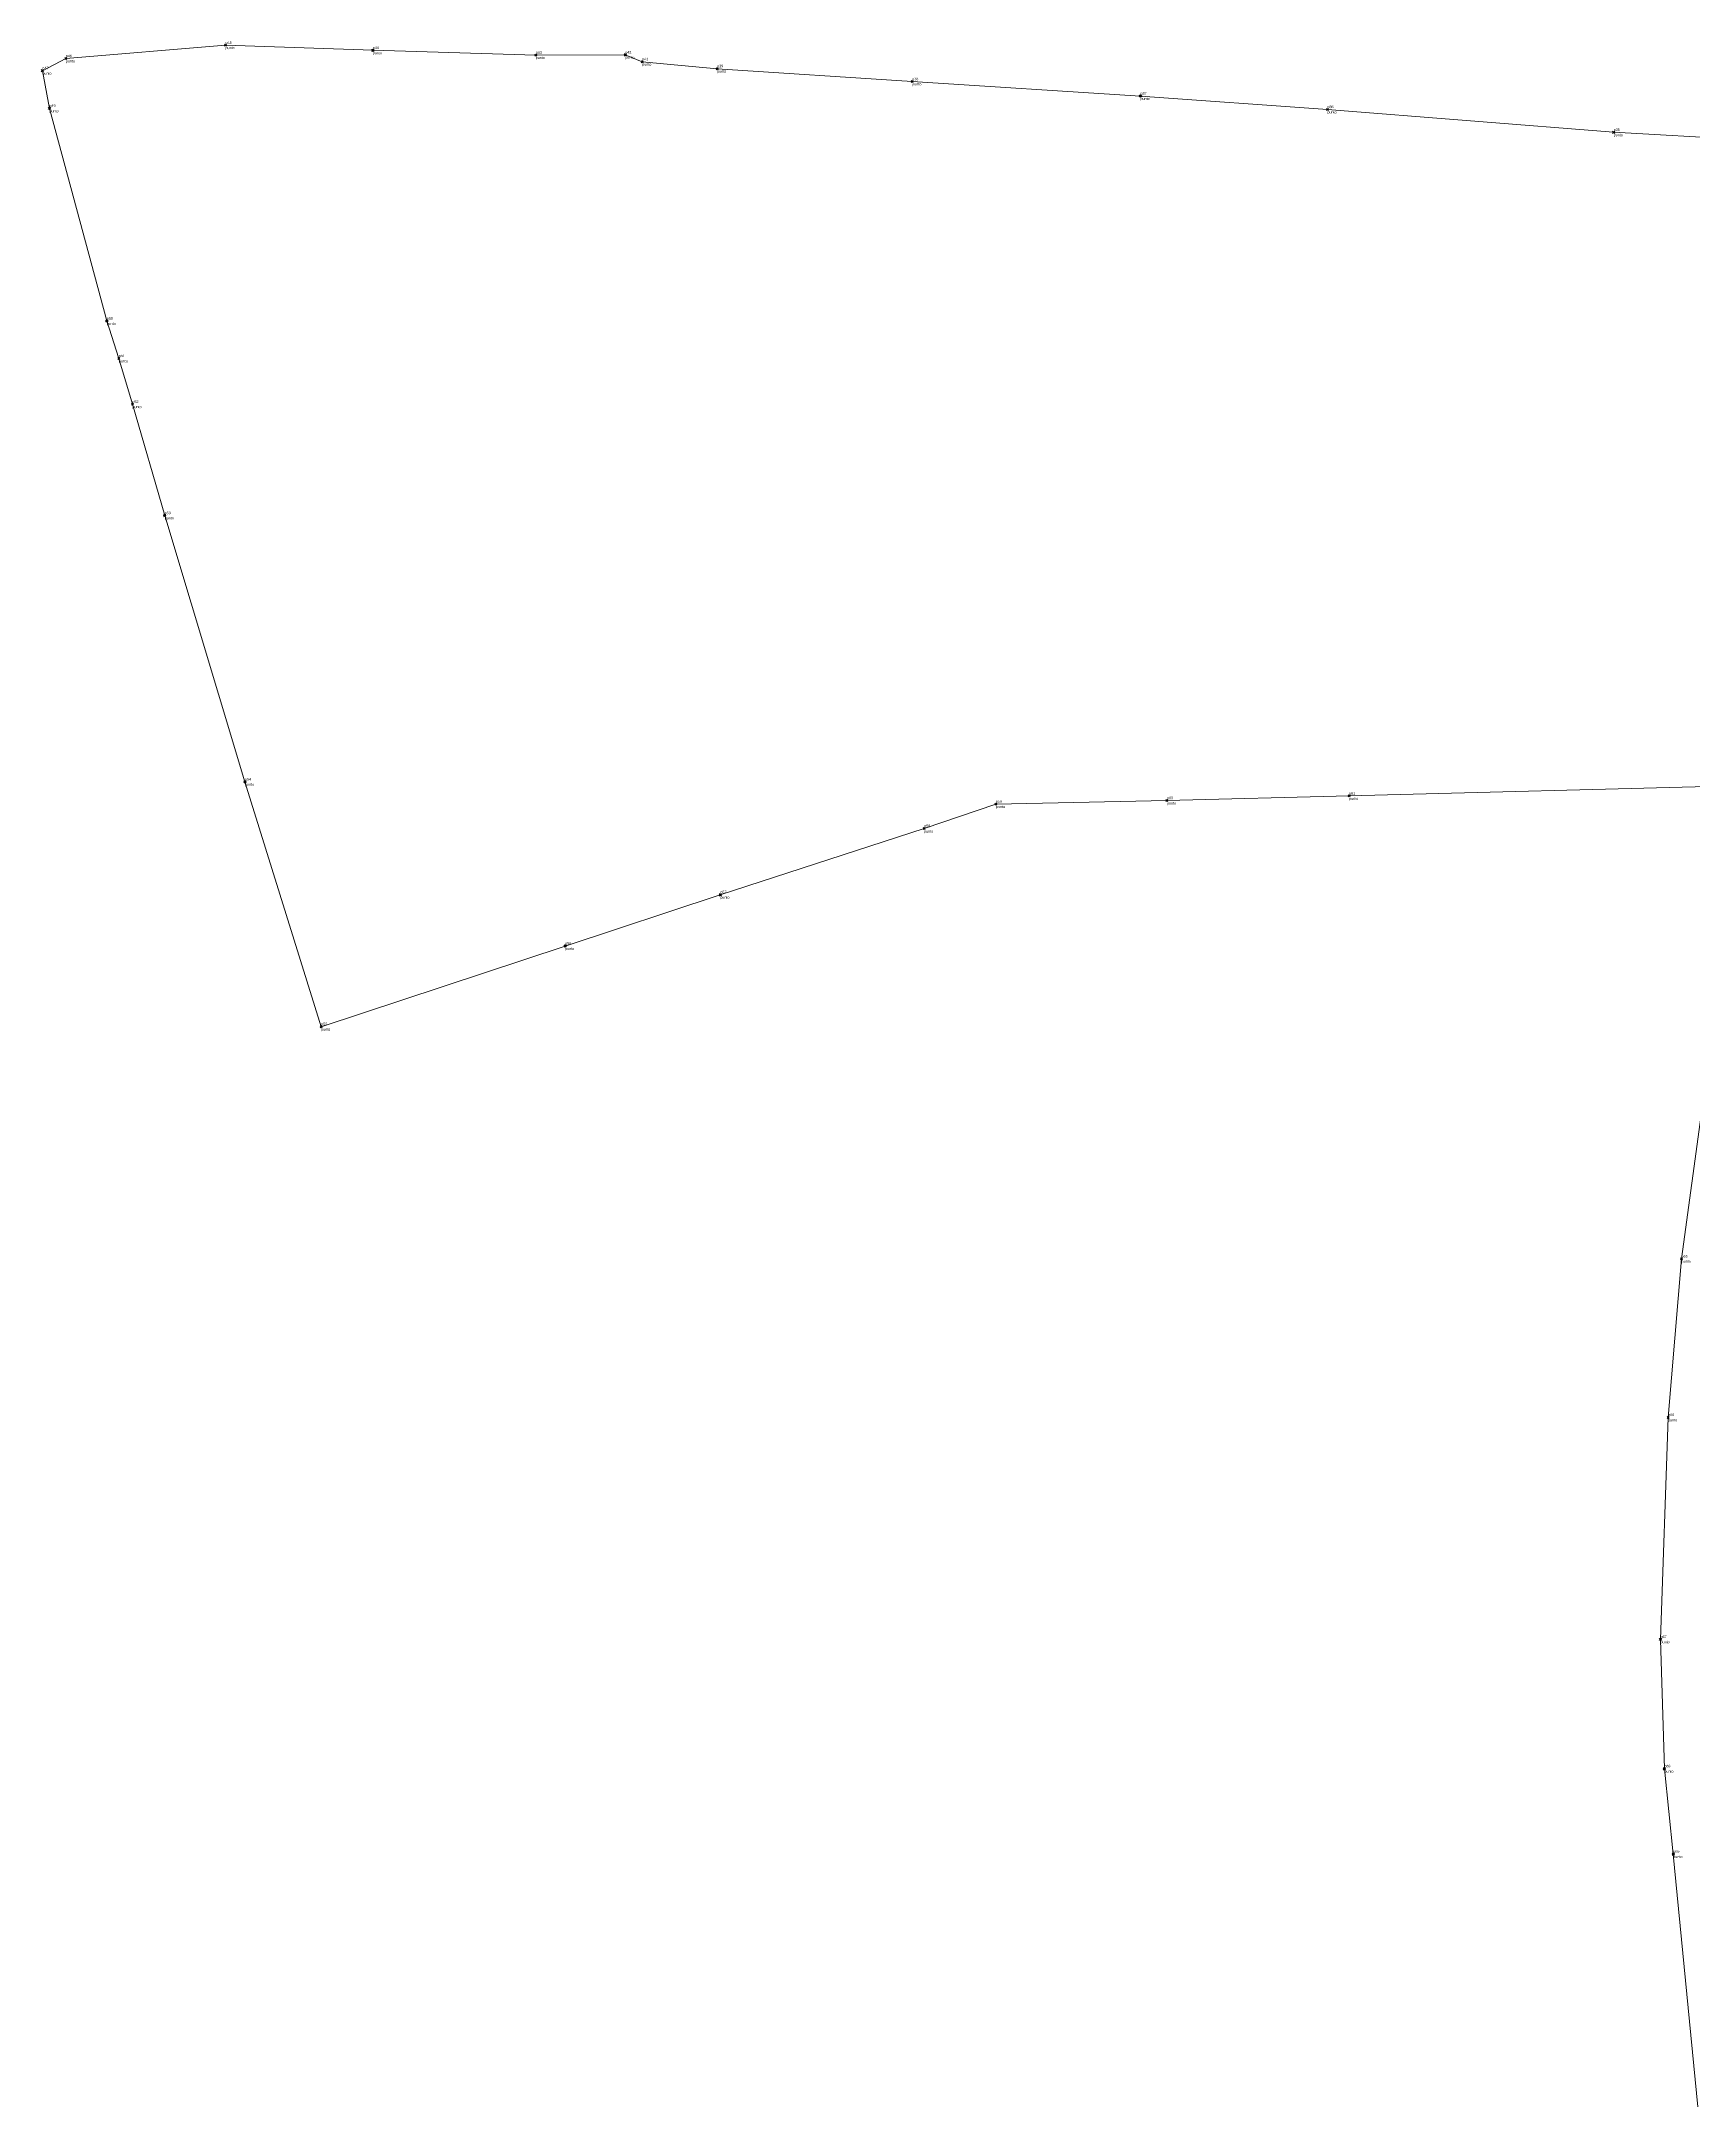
# Model space of a CAD drawing. Header units: millimetres. Extents: x 611376 to 612001, y 1322345 to 1322789.
# Drawn here: x 611375.7 to 611691.3, y 1322394.2 to 1322788.8 of the extents above; entities that cross this region are included whole.
import ezdxf

# ---------------------------------------------------------------- set-up
doc = ezdxf.new("R2010")
doc.units = ezdxf.units.MM
doc.header["$PDMODE"] = 3
doc.header["$PDSIZE"] = 0.2
doc.layers.get('0').update_dxf_attribs({"color": 1, "linetype": 'CONTINUOUS', "lineweight": 100})
doc.layers.add('punto', color=174, linetype='CONTINUOUS', lineweight=100)
doc.styles.get("Standard").update_dxf_attribs({"font": 'arial.ttf', "width": 0.65})

msp = doc.modelspace()

# ---------------------------------------------------------------- linework, layer by layer
at = {"color": 3, "lineweight": 18, "elevation": 76.11}
for points in [[(611700.66, 1322770.02), (611676.03, 1322771.37), (611621.36, 1322775.74), (611585.66, 1322778.3), (611542.07, 1322781.08), (611504.8, 1322783.52), (611490.49, 1322784.85), (611487.26, 1322786.16), (611470.15, 1322786.12), (611439.03, 1322787.04), (611410.91, 1322788.01), (611380.4, 1322785.48), (611375.92, 1322783.14), (611377.28, 1322775.95), (611388.24, 1322735.33), (611390.52, 1322728.18), (611393.12, 1322719.43), (611399.29, 1322698.18), (611414.62, 1322647.29), (611429.17, 1322600.52), (611475.77, 1322615.94), (611505.41, 1322625.73), (611544.34, 1322638.37), (611558.04, 1322643.04), (611590.71, 1322643.72), (611625.5, 1322644.61), (611698.89, 1322646.56)], [(611695.08, 1322600.96), (611689, 1322556.18), (611686.42, 1322525.89), (611684.98, 1322483.5), (611685.71, 1322458.78), (611687.42, 1322442.47), (611692.11, 1322394.23)]]:
    msp.add_lwpolyline(points, dxfattribs=at)
at = {"layer": 'punto'}
for p in [(611380.4, 1322785.48, 76.32), (611410.91, 1322788.01, 75.66), (611439.03, 1322787.04, 75.04), (611470.15, 1322786.12, 74.35), (611487.26, 1322786.16, 73.89), (611490.49, 1322784.85, 73.36), (611375.92, 1322783.14, 76.58), (611504.8, 1322783.52, 73.37), (611542.07, 1322781.08, 72.39), (611585.66, 1322778.3, 71.8), (611377.28, 1322775.95, 77.05), (611621.36, 1322775.74, 71.23), (611676.03, 1322771.37, 70.89), (611388.24, 1322735.33, 76.37), (611390.52, 1322728.18, 76.19), (611393.12, 1322719.43, 76.92), (611399.29, 1322698.18, 76.31), (611414.62, 1322647.29, 76.44), (611558.04, 1322643.04, 73.69), (611590.71, 1322643.72, 73.42), (611625.5, 1322644.61, 73.04), (611544.34, 1322638.37, 73.98), (611505.41, 1322625.73, 74.27), (611475.77, 1322615.94, 74.76), (611429.17, 1322600.52, 76.66), (611689, 1322556.18, 72.61), (611686.42, 1322525.89, 73.08), (611684.98, 1322483.5, 74.01), (611685.71, 1322458.78, 75.72), (611687.42, 1322442.47, 76.46)]:
    msp.add_point(p, dxfattribs=at)

# ---------------------------------------------------------------- texts
for s, p in [('p45', (611410.91, 1322788.26)), ('p46', (611380.4, 1322785.73)), ('punto', (611380.4, 1322784.73)), ('punto', (611410.91, 1322787.26)), ('p44', (611439.03, 1322787.29)), ('punto', (611439.03, 1322786.29)), ('p43', (611470.15, 1322786.37)), ('punto', (611470.15, 1322785.37)), ('p42', (611487.26, 1322786.41)), ('punto', (611487.26, 1322785.41)), ('p41', (611490.49, 1322785.1)), ('p47', (611375.92, 1322783.39)), ('punto', (611375.92, 1322782.39)), ('punto', (611490.49, 1322784.1)), ('p39', (611504.8, 1322783.77)), ('punto', (611504.8, 1322782.77)), ('p38', (611542.07, 1322781.33)), ('punto', (611542.07, 1322780.33)), ('p37', (611585.66, 1322778.55)), ('punto', (611585.66, 1322777.55)), ('p49', (611377.28, 1322776.2)), ('punto', (611377.28, 1322775.2)), ('p36', (611621.36, 1322775.99)), ('punto', (611621.36, 1322774.99)), ('p35', (611676.03, 1322771.62)), ('punto', (611676.03, 1322770.62)), ('p50', (611388.24, 1322735.58)), ('punto', (611388.24, 1322734.58)), ('p51', (611390.52, 1322728.43)), ('punto', (611390.52, 1322727.43)), ('p52', (611393.12, 1322719.68)), ('punto', (611393.12, 1322718.68)), ('p53', (611399.29, 1322698.43)), ('punto', (611399.29, 1322697.43)), ('p54', (611414.62, 1322647.54)), ('punto', (611414.62, 1322646.54)), ('p59', (611558.04, 1322643.29)), ('punto', (611558.04, 1322642.29)), ('p60', (611590.71, 1322643.97)), ('punto', (611590.71, 1322642.97)), ('p61', (611625.5, 1322644.86)), ('punto', (611625.5, 1322643.86)), ('p58', (611544.34, 1322638.62)), ('punto', (611544.34, 1322637.62)), ('p57', (611505.41, 1322625.98)), ('punto', (611505.41, 1322624.98)), ('p56', (611475.77, 1322616.19)), ('punto', (611475.77, 1322615.19)), ('p55', (611429.17, 1322600.77)), ('punto', (611429.17, 1322599.77)), ('p65', (611689, 1322556.43)), ('punto', (611689, 1322555.43)), ('p66', (611686.42, 1322526.14)), ('punto', (611686.42, 1322525.14)), ('p67', (611684.98, 1322483.75)), ('punto', (611684.98, 1322482.75)), ('p68', (611685.71, 1322459.03)), ('punto', (611685.71, 1322458.03)), ('p69', (611687.42, 1322442.72)), ('punto', (611687.42, 1322441.72))]:
    msp.add_text(s, height=0.5, dxfattribs=at).set_placement(p)

doc.saveas('drawing.dxf')
